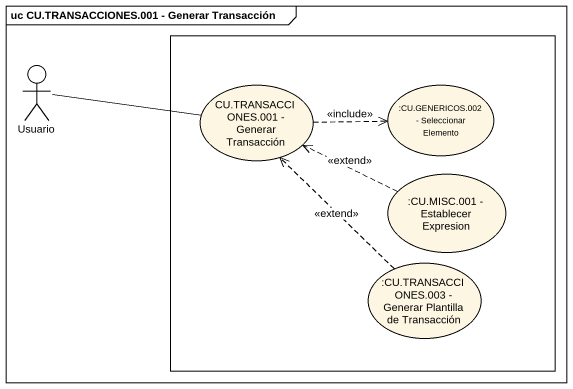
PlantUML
@startuml
mainframe uc CU.TRANSACCIONES.001 - Generar Transacción
actor Usuario
rectangle " " as rectangle1 {
  usecase "CU.TRANSACCIONES.001 - Generar Transacción" as CU_TRANSACCIONES_001
  usecase ":CU.GENERICOS.002 - Seleccionar Elemento" as CU_GENERICOS_002
  usecase ":CU.MISC.001 - Establecer Expresion" as CU_MISC_001_Establecer
  usecase ":CU.TRANSACCIONES.003 - Generar Plantilla de Transacción" as CU_TRANSACCIONES_003
}
Usuario -right- CU_TRANSACCIONES_001
CU_TRANSACCIONES_001 .right.> CU_GENERICOS_002 : <<include>>
CU_MISC_001_Establecer .left.> CU_TRANSACCIONES_001 : <<extend>>
CU_TRANSACCIONES_003 .up.> CU_TRANSACCIONES_001 : <<extend>>
@enduml
